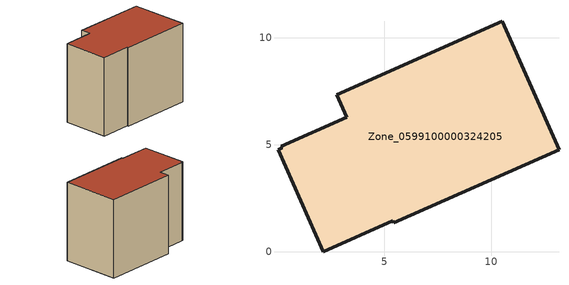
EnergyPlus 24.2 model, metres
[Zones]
Zone_0599100000324205
 floor ground (C_G): 0.03,4.77 0.22,4.86 0.19,4.93 3.24,6.29 2.77,7.34 10.5,10.78 13.16,4.77 5.44,1.35 5.4,1.45 2.16,0 z0
 wall outside (C_F): 3.24,6.29 0.19,4.93 0.22,4.86 0.03,4.77 2.16,0 5.4,1.45 5.44,1.35 13.16,4.77 10.5,10.78 2.77,7.34 3.24,6.29 z0:8.97
 roof outside (C_R): 0.22,4.86 0.03,4.77 2.16,0 5.4,1.45 5.44,1.35 13.16,4.77 10.5,10.78 2.77,7.34 3.24,6.29 0.19,4.93 z8.97
[BUILDING]
Pand.0599100000324205: North Axis=0; Terrain=City; Loads Convergence Tolerance Value=0.04; Temperature Convergence Tolerance Value=0.4; Solar Distribution=FullExterior; Maximum Number of Warmup Days=25; Minimum Number of Warmup Days=1
[Site:Location]
Rotterdam.The.Hague.AP_ZH_NLD Design_Conditions: Latitude=51.96; Longitude=4.45; Time Zone=1; Elevation=-4.5
[SITE:GROUNDTEMPERATURE:BUILDINGSURFACE]
18, 18, 18, 18, 18, 18, 18, 18, 18, 18, 18, 18
[MATERIAL] Thermal Absorptance=0.9; Solar Absorptance=0.7; Visible Absorptance=0.7
Name | Roughness | Thickness | Conductivity | Density | Specific Heat
G.D.1965 | MediumSmooth | 0.15 | 1 | 540 | 1210
F.D.1965 | Rough | 0.3 | 0.857143 | 1920 | 840
R.D.1965 | MediumRough | 0.2 | 0.08 | 1500 | 1000
[CONSTRUCTION]
C_G: G.D.1965
C_F: F.D.1965
C_R: R.D.1965
[ZONE]
Zone_0599100000324205: Type=1; Multiplier=1; Ceiling Height=Autocalculate; Volume=Autocalculate; Floor Area=autocalculate; Part of Total Floor Area=Yes
[ZONEINFILTRATION:DESIGNFLOWRATE]
Infil_Zone_0599100000324205: Zone or ZoneList or Space or SpaceList=Zone_0599100000324205; Schedule=AlwaysOn; Design Flow Rate Calculation Method=Flow/Area; Flow Rate per Floor Area=0.0042; Constant Term Coefficient=1; Temperature Term Coefficient=0; Velocity Term Coefficient=0; Velocity Squared Term Coefficient=0
[HVACTEMPLATE:ZONE:IDEALLOADSAIRSYSTEM]
Zone_0599100000324205: Maximum Heating Supply Air Temperature=50; Minimum Cooling Supply Air Temperature=13; Maximum Heating Supply Air Humidity Ratio=0.0156; Minimum Cooling Supply Air Humidity Ratio=0.0077; Heating Limit=NoLimit; Cooling Limit=NoLimit; Dehumidification Control Type=ConstantSensibleHeatRatio; Cooling Sensible Heat Ratio=0.7; Dehumidification Setpoint=60; Humidification Control Type=None; Humidification Setpoint=30; Outdoor Air Method=None; Outdoor Air Flow Rate per Person=0.00944; Outdoor Air Flow Rate per Zone Floor Area=0; Outdoor Air Flow Rate per Zone=0; Demand Controlled Ventilation Type=None; Outdoor Air Economizer Type=NoEconomizer; Heat Recovery Type=None; Sensible Heat Recovery Effectiveness=0.7; Latent Heat Recovery Effectiveness=0.65
[ZONECONTROL:THERMOSTAT]
ThermostatControl_Zone_0599100000324205: Zone or ZoneList=Zone_0599100000324205; Control Type Schedule=DualSetpointControlType; Control 1=Thermostat_Zone_0599100000324205; Temperature Difference Between Cutout And Setpoint=0
[THERMOSTATSETPOINT:DUALSETPOINT]
Thermostat_Zone_0599100000324205: Heating Setpoint Temperature Schedule=HeatingSetpoint_Zone_0599100000324205; Cooling Setpoint Temperature Schedule=CoolingSetpoint_Zone_0599100000324205
[SCHEDULE:COMPACT]
HeatingSetpoint_Zone_0599100000324205: Through: 12/31, For: AllDays, Until: 24:00, 21
CoolingSetpoint_Zone_0599100000324205: Through: 12/31, For: AllDays, Until: 24:00, 24
DualSetpointControlType: Through: 12/31, For: AllDays, Until: 24:00, 4
AlwaysOn: Through: 12/31, For: AllDays, Until: 24:00, 1
